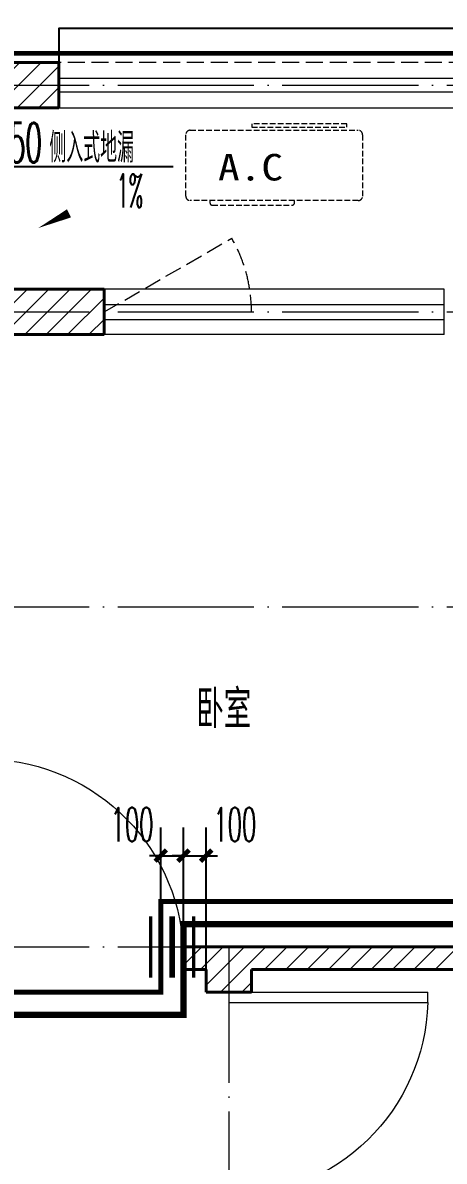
# Model space of a CAD drawing. Extents: x 27938 to 650306, y -92720 to 1524912.
# Drawn here: x 295108 to 296967, y 109261 to 114281 of the extents above; entities that cross this region are included whole.
import ezdxf

# ---------------------------------------------------------------- set-up
doc = ezdxf.new("R2010")
doc.units = 0
doc.header["$LTSCALE"] = 1000
doc.header["$MEASUREMENT"] = 0
doc.linetypes.add('DASH', pattern=[0.35, 0.25, -0.1])
doc.linetypes.add('DOTE', pattern=[2.42, 2, -0.2, 0.02, -0.2])
for name, color, linetype, lineweight in [('DOTE', 19, 'DOTE', 9), ('PUB_HATCH', 8, 'Continuous', 9), ('WALL', 9, 'Continuous', 40), ('WINDOW', 8, 'Continuous', 15), ('平面-排水沟', 86, 'Continuous', 15), ('平面-栏杆', 135, 'Continuous', 15), ('平面-看线', 45, 'Continuous', 15), ('平面-空调预留孔', 173, 'Continuous', 15)]:
    doc.layers.add(name, color=color, linetype=linetype, lineweight=lineweight)
for name, color, linetype in [('PIPE-热给水', 5, 'RJ1'), ('PIPE-给水', 3, 'J1'), ('PUB_TEXT', 4, 'Continuous'), ('TWT_DIM', 3, 'Continuous'), ('TWT_LEAD', 3, 'Continuous'), ('VALVE_不分区给水', 7, 'Continuous'), ('看线', 251, 'Continuous')]:
    doc.layers.add(name, color=color, linetype=linetype)
doc.styles.add('_TCH_DIM', font='SIMPLEX.shx', dxfattribs={"width": 0.6, "oblique": 10, "bigfont": 'hztxt.shx'})
doc.styles.add('_TCH_DIM_T3', font='SIMPLEX.shx', dxfattribs={"width": 0.494118, "bigfont": 'GBCBIG.shx'})
doc.styles.add('_TWT_SERIAL', font='simplex.shx', dxfattribs={"width": 0.6, "oblique": 10, "height": 3, "bigfont": 'aadri.shx'})
doc.styles.get("Standard").update_dxf_attribs({"font": 'gbenor.shx', "bigfont": 'gbcbig.shx'})
doc.styles.add('黑体', font='simhei.ttf')
doc.linetypes.add('J1', pattern='A,3,-0.2,["J1",Standard,S=0.25,R=0,X=-0.1,Y=-0.115],-0.35', length=3.55)
doc.linetypes.add('RJ1', pattern='A,3,-0.2,["RJ1",Standard,S=0.25,R=0,X=-0.1,Y=-0.115],-0.5', length=3.7)
doc.dimstyles.new('_TWT_ARCH&&50', dxfattribs={"dimtxt": 148.75, "dimasz": 50, "dimexe": 125, "dimexo": 150, "dimgap": 63.125, "dimtad": 1, "dimdec": 0, "dimzin": 0, "dimdsep": 46, "dimtxsty": '_TCH_DIM_T3', "dimblk": 'ARCHTICK', "dimcen": 0.09, "dimclrt": 7, "dimazin": 2, "dimtfac": 1, "dimtdec": 0, "dimtix": 1, "dimtmove": 2, "dimatfit": 3, "dimfxl": 1, "dimtolj": 1, "dimtzin": 0, "dimarcsym": 0})
pattern_1 = [(45, (0, 47.75), (-47.022601, 47.022601), [])]

# ---------------------------------------------------------------- blocks, each defined once
blk = doc.blocks.new('FGDGDRGSDGDG')
at = {"layer": 'DOTE', "linetype": 'DOTE', "ltscale": 0.3}
for p, q in [((488182.5, 526148.5), (546982.5, 526148.5)), ((488182.5, 525148.5), (546982.5, 525148.5)), ((488182.5, 523848.5), (546982.5, 523848.5)), ((488182.5, 522348.5), (546982.5, 522348.5)), ((514082.5, 522348.5), (514082.5, 513948.5))]:
    blk.add_line(p, q, dxfattribs=at)
blk = doc.blocks.new('gsergvr')
at = {"layer": '平面-空调预留孔', "color": 0, "linetype": 'DASH', "ltscale": 0.1}
for p, q in [((34075.4, 17176.2), (34075.4, 17166.2)), ((34448.2, 17166.2), (34448.2, 17176.2)), ((34085.4, 17156.2), (34438.2, 17156.2))]:
    blk.add_line(p, q, dxfattribs=at)
blk.add_lwpolyline([(34728.6, 17176.2), (33988.6, 17176.2, -0.414214), (33968.6, 17196.2), (33968.6, 17466.2, -0.414214), (33988.6, 17486.2), (34728.6, 17486.2, -0.414214), (34748.6, 17466.2), (34748.6, 17196.2, -0.414214)], format="xyb", close=True, dxfattribs=at)
blk.add_lwpolyline([(34679.3, 17515.3), (34259.5, 17515.3), (34259.5, 17500.2), (34679.3, 17500.2)], close=True, dxfattribs=at)
for centre, start, end in [((34085.4, 17166.2), 180, 270), ((34438.2, 17166.2), 270, 0)]:
    blk.add_arc(centre, 10, start, end, dxfattribs=at)
at = {"layer": '平面-空调预留孔', "color": 0, "linetype": 'DASH', "ltscale": 0.1, "style": '黑体', "width": 1.2}
blk.add_text('A.C', height=117.05, dxfattribs=at).set_placement((34110.9, 17264.8))
blk = doc.blocks.new('rtyryrtyeeretee')
at = {"layer": '平面-空调预留孔', "color": 8}
blk.add_blockref('gsergvr', (635673.5, 326705.8), dxfattribs=at)
blk = doc.blocks.new('$VALVE$00000533')
at = {"ltscale": 0.5, "const_width": 25}
for points in [[(-225, 75), (225, 75)], [(-225, -75), (225, -75)]]:
    blk.add_lwpolyline(points, dxfattribs=at)
blk = doc.blocks.new('_ArchTick')
at = {"color": 0, "linetype": 'ByBlock', "const_width": 0.4}
blk.add_lwpolyline([(-0.5, -0.5), (0.5, 0.5)], dxfattribs=at)
blk = doc.blocks.new('*D273')
at = {"layer": 'Defpoints', "color": 0}
for p in [(295816.6, 110608.1), (295716.6, 109905.9), (295816.6, 109905.9)]:
    blk.add_point(p, dxfattribs=at)
at = {"layer": 'TWT_DIM', "color": 0, "lineweight": -2}
for p, q in [((295716.6, 110055.9), (295716.6, 110733.1)), ((295816.6, 110055.9), (295816.6, 110733.1)), ((295716.6, 110608.1), (295666.6, 110608.1)), ((295716.6, 110608.1), (295816.6, 110608.1)), ((295816.6, 110608.1), (295866.6, 110608.1))]:
    blk.add_line(p, q, dxfattribs=at)
at = {"layer": 'TWT_DIM', "color": 0, "lineweight": -2, "xscale": 50, "yscale": 50, "zscale": 50}
blk.add_blockref('_ArchTick', (295716.6, 110608.1), dxfattribs=at)
at = {"layer": 'TWT_DIM', "color": 0, "lineweight": -2, "xscale": 50, "yscale": 50, "zscale": 50, "rotation": 180}
blk.add_blockref('_ArchTick', (295816.6, 110608.1), dxfattribs=at)
at = {"layer": 'TWT_DIM', "color": 7, "insert": (295590, 110745.6), "char_height": 148.75, "attachment_point": 5, "style": '_TCH_DIM_T3'}
blk.add_mtext('\\A1;100', dxfattribs=at)
blk = doc.blocks.new('*D274')
at = {"layer": 'Defpoints', "color": 0}
for p in [(295916.6, 110608.1), (295816.6, 109905.9), (295916.6, 109905.9)]:
    blk.add_point(p, dxfattribs=at)
at = {"layer": 'TWT_DIM', "color": 0, "lineweight": -2}
for p, q in [((295816.6, 110055.9), (295816.6, 110733.1)), ((295916.6, 110055.9), (295916.6, 110733.1)), ((295816.6, 110608.1), (295766.6, 110608.1)), ((295816.6, 110608.1), (295916.6, 110608.1)), ((295916.6, 110608.1), (295966.6, 110608.1))]:
    blk.add_line(p, q, dxfattribs=at)
at = {"layer": 'TWT_DIM', "color": 0, "lineweight": -2, "xscale": 50, "yscale": 50, "zscale": 50}
blk.add_blockref('_ArchTick', (295816.6, 110608.1), dxfattribs=at)
at = {"layer": 'TWT_DIM', "color": 0, "lineweight": -2, "xscale": 50, "yscale": 50, "zscale": 50, "rotation": 180}
blk.add_blockref('_ArchTick', (295916.6, 110608.1), dxfattribs=at)
at = {"layer": 'TWT_DIM', "color": 7, "insert": (296043.2, 110745.6), "char_height": 148.75, "attachment_point": 5, "style": '_TCH_DIM_T3'}
blk.add_mtext('\\A1;100', dxfattribs=at)
blk = doc.blocks.new('$WINLIB2D$00000001')
at = {"color": 0}
for points in [[(-0.5, 0.5), (-0.5, -0.5)], [(-0.5, 0.5), (0.5, 0.5)], [(0.5, -0.5), (0.5, 0.5)], [(0.5, 0.1667), (-0.5, 0.1667)], [(0.5, -0.1667), (-0.5, -0.1667)], [(-0.5, -0.5), (0.5, -0.5)]]:
    blk.add_lwpolyline(points, dxfattribs=at)
blk = doc.blocks.new('$DorLib2D$00000001')
for p, q in [((0.45, 0.975), (0.5, 0.975)), ((0.45, 0), (0.45, 0.975)), ((0.5, 0), (0.5, 0.975)), ((0.5, 0), (0.45, 0))]:
    blk.add_line(p, q)
at = {"lineweight": 13}
blk.add_arc((0.475, 0), 0.975, 91.4693, 180, dxfattribs=at)

msp = doc.modelspace()

# ---------------------------------------------------------------- hatches: boundary and pattern name
at = {"layer": 'PIPE-热给水'}
for points in [[(295716.6, 110405.9), (295705.3, 110405.9), (295705.3, 110417.1)], [(295716.6, 110405.9), (295716.6, 110417.1), (295705.3, 110417.1)], [(295716.6, 110005.9), (295727.8, 110005.9), (295727.8, 109994.6)], [(295716.6, 110005.9), (295716.6, 109994.6), (295727.8, 109994.6)]]:
    msp.add_hatch(color=256, dxfattribs=at).paths.add_polyline_path(points)
at = {"layer": 'PIPE-给水'}
for points in [[(295816.6, 110305.9), (295802.8, 110305.9), (295802.8, 110319.6)], [(295816.6, 110305.9), (295816.6, 110319.6), (295802.8, 110319.6)], [(295816.6, 109905.9), (295830.3, 109905.9), (295830.3, 109892.1)], [(295816.6, 109905.9), (295816.6, 109892.1), (295830.3, 109892.1)]]:
    msp.add_hatch(color=256, dxfattribs=at).paths.add_polyline_path(points)
at = {"layer": 'PUB_HATCH'}
h = msp.add_hatch(dxfattribs=at)
h.set_pattern_fill('普通砖', color=256, scale=50, style=0)
h.set_pattern_definition(pattern_1)
h.paths.add_polyline_path([(294616.6, 114105.9), (294816.6, 113905.9), (295266.7, 113905.9), (295266.7, 114105.9)])
h = msp.add_hatch(dxfattribs=at)
h.set_pattern_fill('普通砖', color=256, scale=50, style=0)
h.set_pattern_definition(pattern_1)
h.paths.add_polyline_path([(294816.6, 112905.9), (295466.7, 112905.9), (295466.7, 113105.9), (294716.6, 113105.9), (294716.6, 112972.5)])
h = msp.add_hatch(dxfattribs=at)
h.set_pattern_fill('普通砖', color=256, scale=50, style=0)
h.set_pattern_definition(pattern_1)
h.paths.add_polyline_path([(296016.6, 110205.9), (295816.6, 110205.9), (295816.6, 110105.9), (295916.6, 110105.9), (296016.6, 110139.2)])
h = msp.add_hatch(dxfattribs=at)
h.set_pattern_fill('普通砖', color=256, scale=50, style=0)
h.set_pattern_definition(pattern_1)
h.paths.add_polyline_path([(296016.6, 110139.2), (296116.6, 110105.9), (297716.6, 110105.9), (297716.6, 110205.9), (296016.6, 110205.9)])
h = msp.add_hatch(dxfattribs=at)
h.set_pattern_fill('普通砖', color=256, scale=50, style=0)
h.set_pattern_definition(pattern_1)
h.paths.add_polyline_path([(295916.6, 110105.9), (295916.6, 110005.9), (296116.6, 110005.9), (296116.6, 110105.9), (296016.6, 110139.2)])

# ---------------------------------------------------------------- linework, layer by layer
at = {"color": 8, "linetype": 'DASH', "ltscale": 0.8, "const_width": 20}
msp.add_lwpolyline([(299516.8, 113145.9), (297856.9, 113145.9), (297856.9, 114145.9), (294576.8, 114145.9), (294576.8, 113145.9), (293056.8, 113145.9), (293056.6, 114145.9), (289856.9, 114145.9), (289856.9, 114445.9), (288156.8, 114445.9), (288156.8, 115995.9), (283476.8, 115995.9), (283476.8, 114445.9), (281776.7, 114445.9), (281776.7, 114145.9), (278576.8, 114145.8)], dxfattribs=at)
at = {"layer": 'PIPE-热给水', "ltscale": 0.5, "const_width": 22.5}
for points in [[(295716.6, 110005.9), (295716.6, 110405.9)], [(295716.6, 110405.9), (297416.6, 110405.9)], [(293616.5, 110005.9), (295716.6, 110005.9)]]:
    msp.add_lwpolyline(points, dxfattribs=at)
at = {"layer": 'PIPE-给水', "ltscale": 0.5, "const_width": 27.5}
for points in [[(295816.6, 109905.9), (295816.6, 110305.9)], [(295816.6, 110305.9), (297516.6, 110305.9)], [(293716.5, 109905.9), (295816.6, 109905.9)]]:
    msp.add_lwpolyline(points, dxfattribs=at)
at = {"layer": 'TWT_LEAD'}
msp.add_line((295003.1, 113647.1), (295771, 113647.1), dxfattribs=at)
at = {"layer": 'WALL', "color": 8}
for p, q in [((294616.6, 114105.9), (295266.7, 114105.9)), ((295266.7, 114105.9), (295266.7, 113905.9)), ((294816.6, 113905.9), (295266.7, 113905.9)), ((295466.7, 113105.9), (294716.6, 113105.9)), ((295466.7, 112905.9), (295466.7, 113105.9)), ((294816.6, 112905.9), (295466.7, 112905.9)), ((296016.6, 110205.9), (295816.6, 110205.9)), ((295816.6, 110205.9), (295816.6, 110105.9)), ((296016.6, 110205.9), (297616.6, 110205.9)), ((295816.6, 110105.9), (295916.6, 110105.9)), ((295916.6, 110105.9), (295916.6, 110005.9)), ((296116.6, 110005.9), (296116.6, 110105.9)), ((296116.6, 110105.9), (297716.6, 110105.9)), ((295916.6, 110005.9), (296116.6, 110005.9))]:
    msp.add_line(p, q, dxfattribs=at)
at = {"layer": 'WINDOW', "color": 8, "linetype": 'DASH', "ltscale": 0.3}
msp.add_lwpolyline([(295466.7, 113005.9), (296029.8, 113330.5, -0.131485), (296116.7, 113005.9)], format="xyb", dxfattribs=at)
msp.add_lwpolyline([(295466.7, 113005.9), (296029.8, 113330.5, -0.131485), (296116.7, 113005.9)], format="xyb", dxfattribs=at)
at = {"layer": '平面-排水沟', "color": 8}
msp.add_lwpolyline([(295462.7, 113512.7, 0, 0, 0), (295176.6, 113375.8, 0, 40, 0), (295312, 113440.5, 0, 0, 0)], format="xyseb", dxfattribs=at)
at = {"layer": '平面-栏杆', "color": 8}
for points in [[(295266.7, 114035.9), (297166.7, 114036.1)], [(295266.7, 113975.9), (297166.7, 113976.1)]]:
    msp.add_lwpolyline(points, dxfattribs=at)
at = {"layer": '平面-看线', "color": 8, "linetype": 'DASH', "ltscale": 0.3}
msp.add_line((297166.7, 114106.1), (295266.7, 114105.9), dxfattribs=at)
at = {"layer": '平面-看线', "color": 8}
msp.add_lwpolyline([(295266.7, 113905.9), (297166.7, 113906.1)], dxfattribs=at)
at = {"layer": '看线', "color": 8, "ltscale": 0.5}
msp.add_lwpolyline([(297166.7, 114105.9), (297166.7, 114255.9), (295266.7, 114255.8), (295266.7, 114105.8)], dxfattribs=at)

# ---------------------------------------------------------------- block references
msp.add_blockref('FGDGDRGSDGDG', (-218065.9, -412142.6))
at = {"color": 8}
msp.add_blockref('rtyryrtyeeretee', (-373815.3, -230385.2), dxfattribs=at)
at = {"layer": 'VALVE_不分区给水', "xscale": 0.6, "yscale": -0.6, "zscale": 0.6, "rotation": 90.00000000000001}
for p in [(295716.6, 110205.9, 3000), (295816.6, 110205.9, 3000)]:
    msp.add_blockref('$VALVE$00000533', p, dxfattribs=at)
at = {"layer": 'WINDOW', "color": 8}
for name, p, xscale, yscale, zscale in [('$WINLIB2D$00000001', (296216.7, 113005.9), -1500, -200, -1500), ('$DorLib2D$00000001', (295366.6, 110155.9), -900, 900, -900)]:
    msp.add_blockref(name, p, dxfattribs=dict(at, xscale=xscale, yscale=yscale, zscale=zscale))
at = {"layer": 'WINDOW', "color": 8, "xscale": -900, "yscale": 900, "zscale": -900, "rotation": 270}
msp.add_blockref('$DorLib2D$00000001', (296016.6, 109555.9), dxfattribs=at)

# ---------------------------------------------------------------- texts
at = {"layer": 'PUB_TEXT', "color": 8}
msp.add_text('卧室', height=168.79, dxfattribs=at).set_placement((295873, 111170.1))
at = {"layer": 'TWT_LEAD', "color": 7, "style": '_TWT_SERIAL'}
for s, height, width, p in [('DN50', 175, 0.48, (294893.4, 113664.6)), ('侧入式地漏', 130.91, 0.6, (295225.4, 113664.6))]:
    msp.add_text(s, height=height, dxfattribs=dict(at, width=width)).set_placement(p)
at = {"layer": '平面-排水沟', "color": 8, "style": '_TCH_DIM', "width": 0.423529}
msp.add_text('1%', height=148.75, dxfattribs=at).set_placement((295521.5, 113466.4))

# ---------------------------------------------------------------- dimensions: what is measured, and where the dimension line sits
at = {"layer": 'TWT_DIM'}
for base, p1, p2, picture, middle in [((295816.6, 110608.1), (295716.6, 109905.9), (295816.6, 109905.9), '*D273', (295590, 110745.6)), ((295916.6, 110608.1), (295816.6, 109905.9), (295916.6, 109905.9), '*D274', (296043.2, 110745.6))]:
    dim = msp.add_linear_dim(base=base, p1=p1, p2=p2, angle=0, dimstyle='_TWT_ARCH&&50', dxfattribs=at)
    dim.commit()
    dim.dimension.update_dxf_attribs({"geometry": picture, "text_midpoint": middle, "dimtype": 129})

doc.saveas('drawing.dxf')
